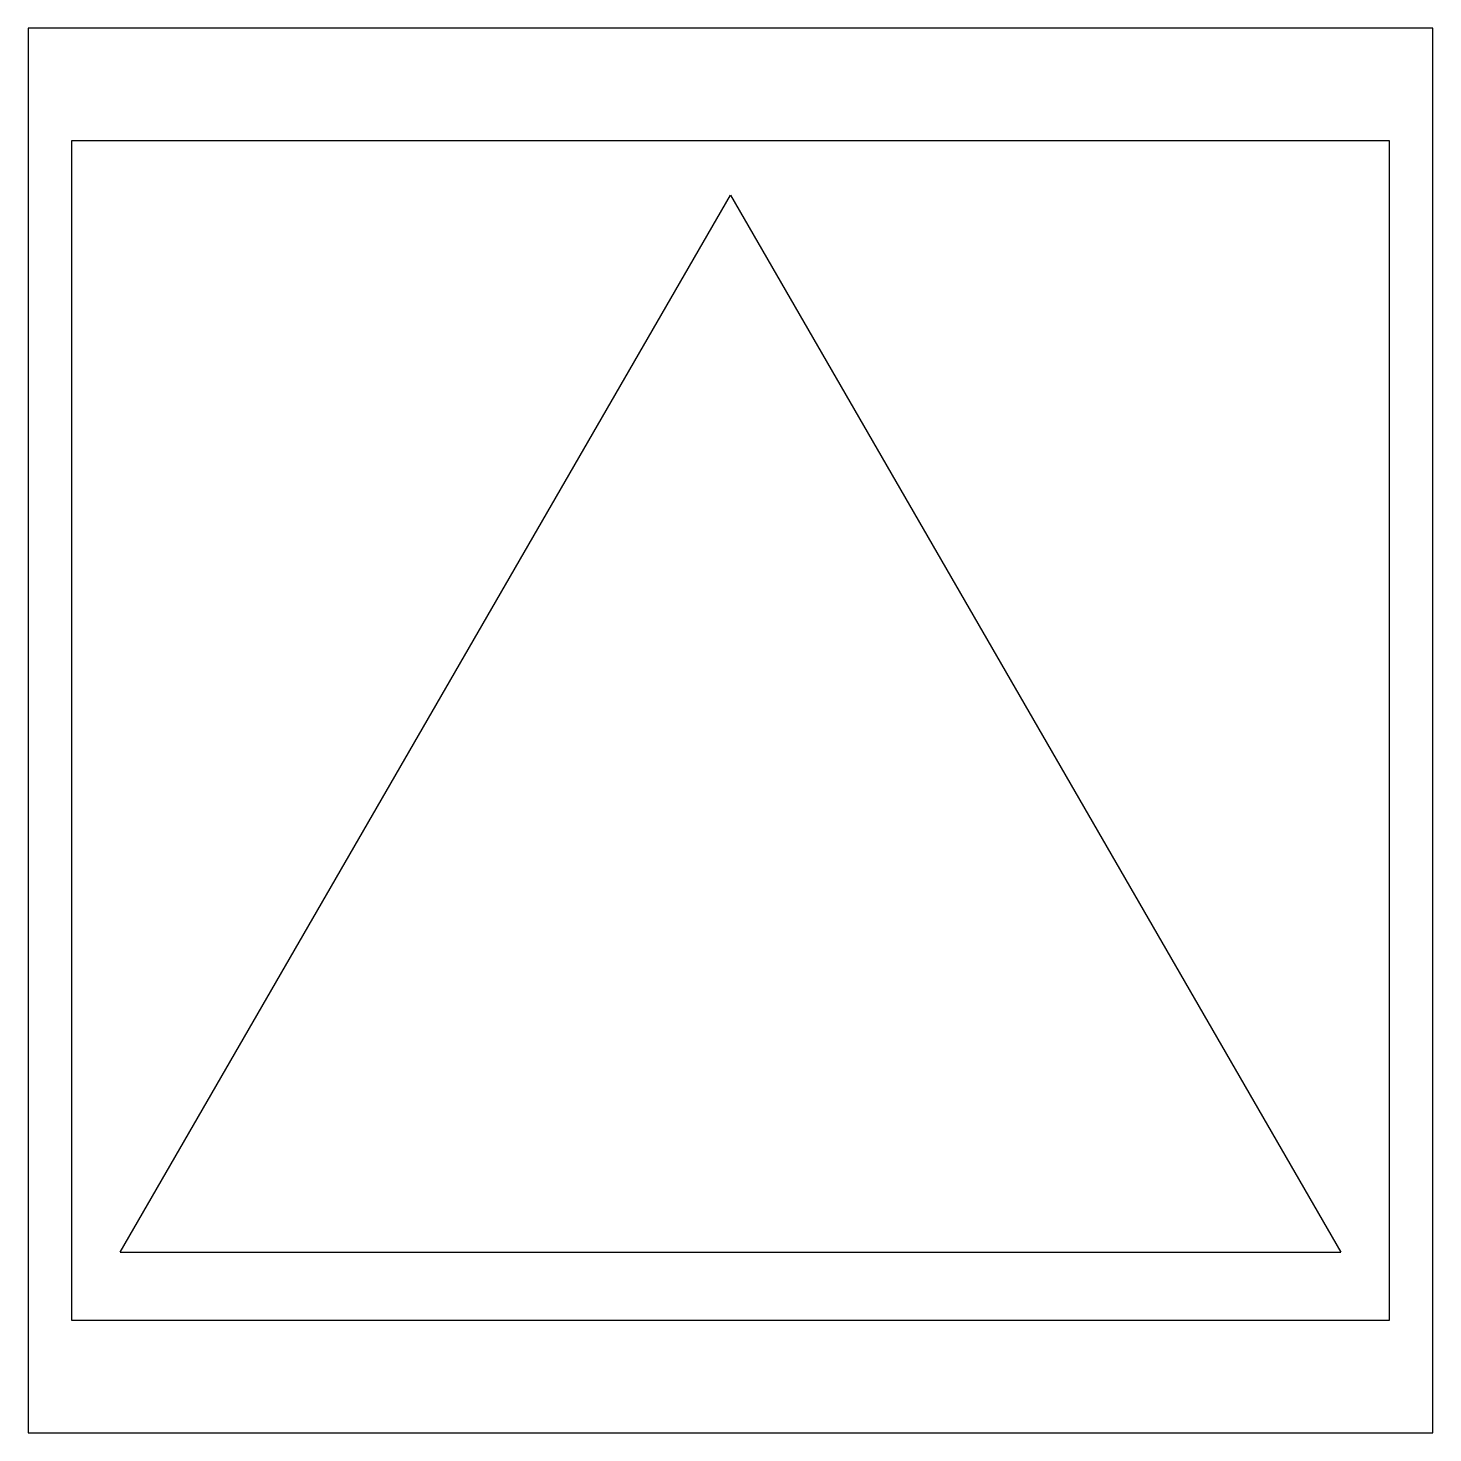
# Model space of a CAD drawing. Header units: millimetres. Extents: x 0 to 1000, y 0 to 1000.
import ezdxf

# ---------------------------------------------------------------- set-up
doc = ezdxf.new("R2010")
doc.units = ezdxf.units.MM
doc.layers.get('0').update_dxf_attribs({"color": 2})
doc.layers.add('1', color=1, linetype='Continuous')
doc.layers.add('2', color=7, linetype='Continuous')

msp = doc.modelspace()

# ---------------------------------------------------------------- linework, layer by layer
at = {"color": 2}
msp.add_lwpolyline([(0, 0), (1000, 0), (1000, 1000), (0, 1000)], close=True, dxfattribs=at)
at = {"layer": '1', "color": 1}
for p, q in [((30.9, 919.7), (30.9, 80.3)), ((969.1, 919.7), (30.9, 919.7)), ((969.1, 80.3), (969.1, 919.7)), ((30.9, 80.3), (969.1, 80.3))]:
    msp.add_line(p, q, dxfattribs=at)
at = {"layer": '2'}
for p, q in [((65.6, 128.7), (500, 881.1)), ((500, 881.1), (934.4, 128.7)), ((65.6, 128.7), (934.4, 128.7))]:
    msp.add_line(p, q, dxfattribs=at)

doc.saveas('drawing.dxf')
